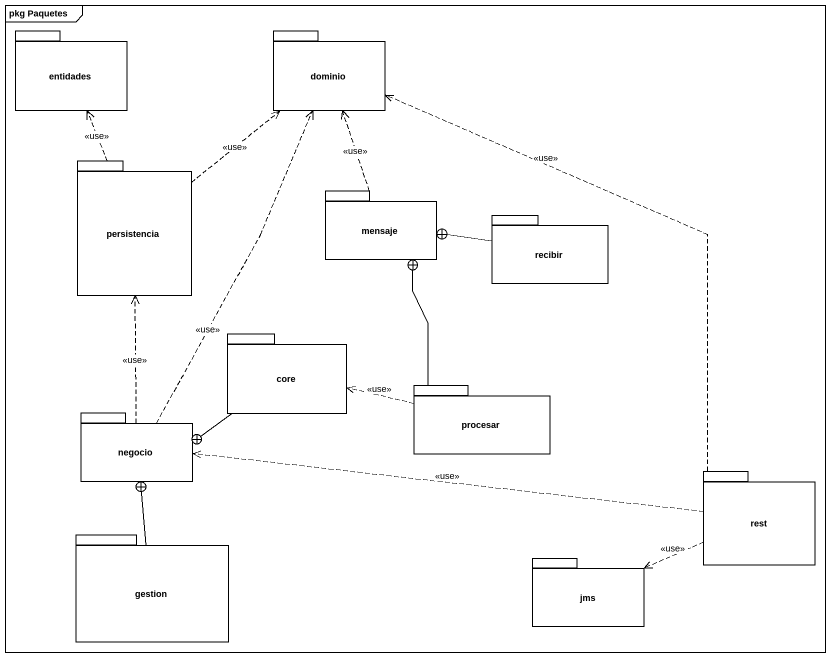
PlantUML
@startuml
mainframe pkg Paquetes
package entidades {
}
package dominio {
}
package persistencia {
}
package mensaje {
}
package recibir {
}
package core {
}
package negocio {
}
package procesar {
}
package rest {
}
package gestion {
}
package jms {
}
persistencia .up.> entidades : <<use>>
persistencia .up.> dominio : <<use>>
mensaje .up.> dominio : <<use>>
recibir -left-+ mensaje
core -left-+ negocio
negocio .up.> dominio : <<use>>
negocio .up.> persistencia : <<use>>
procesar -up-+ mensaje
procesar .left.> core : <<use>>
rest .up.> dominio : <<use>>
rest .left.> negocio : <<use>>
rest .left.> jms : <<use>>
gestion -up-+ negocio
@enduml
